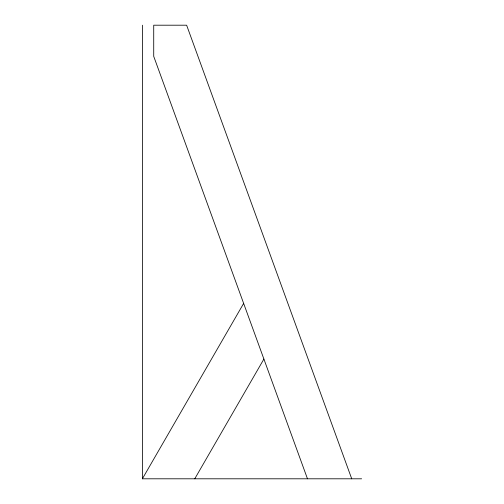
<?xml version="1.0" encoding="UTF-8"?>
<svg xmlns="http://www.w3.org/2000/svg" width="504" height="504" viewBox="0 0 504 504"><rect width="100%" height="100%" fill="white"/><g stroke="black" fill="none" stroke-linecap="round" stroke-linejoin="round"><path stroke-width="0.76" d="M361.62 478.8L142.38 478.8L243.64 303.414M194.758 478.8L263.894 359.056M351.723 478.8L186.631 25.2L153.72 25.2L153.72 56.354L307.478 478.8M142.38 25.2L142.38 478.8"/></g></svg>
